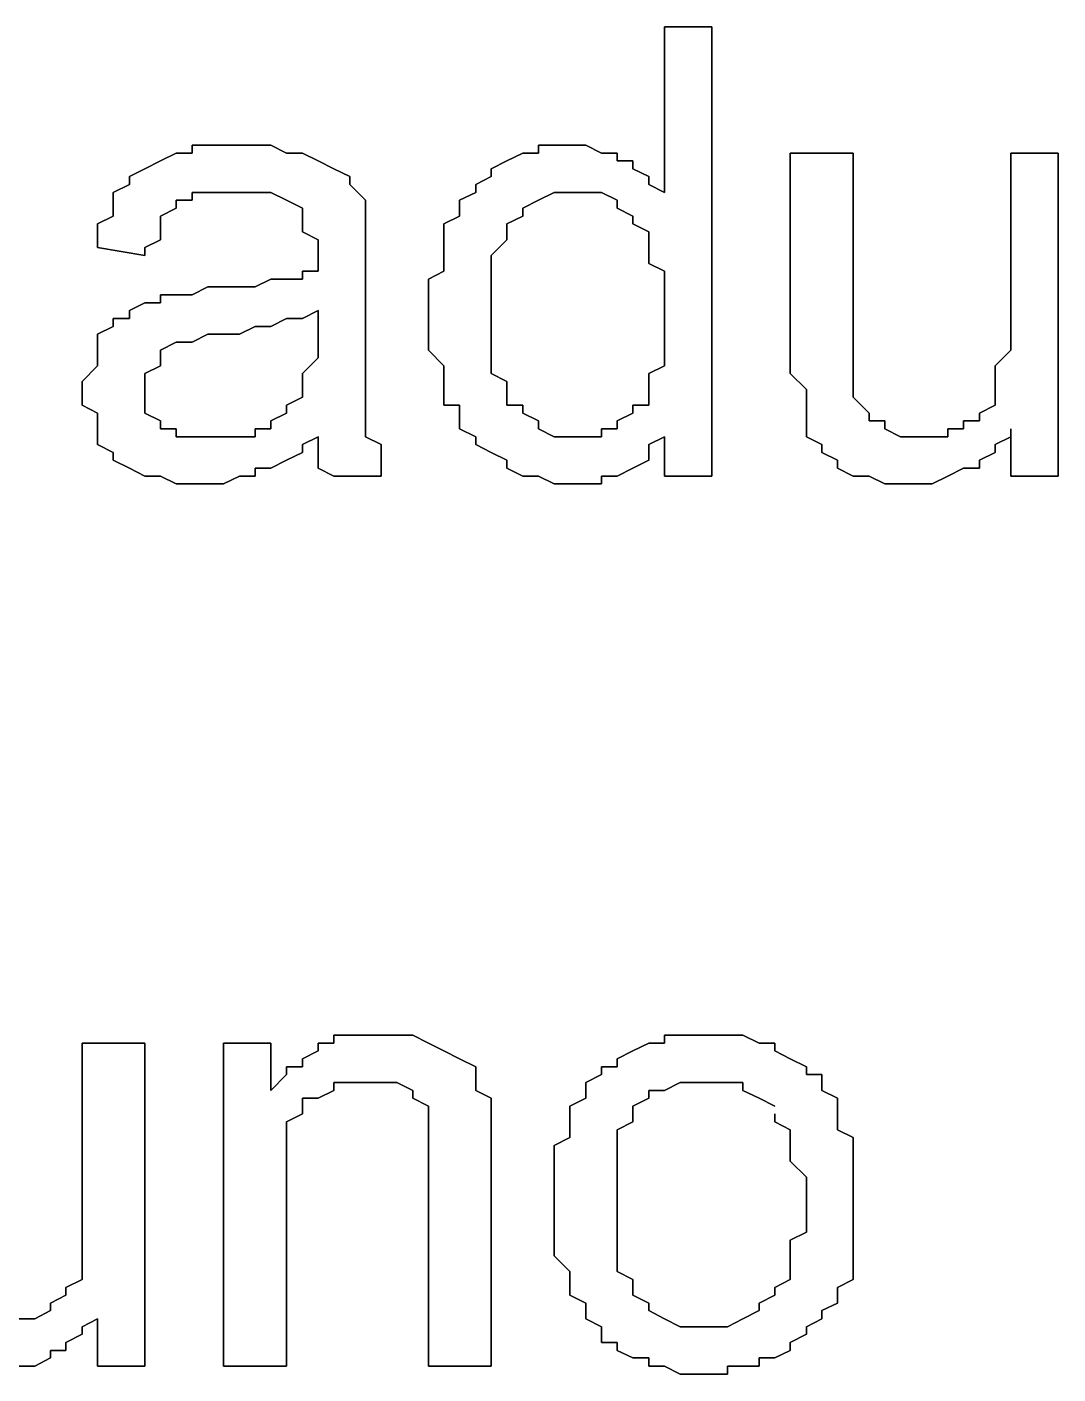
# Model space of a CAD drawing. Header units: metres. Extents: x 2.9 to 42.8, y 1.7 to 28.7.
# Drawn here: x 38.885 to 39.116, y 25.056 to 25.3577 of the extents above; entities that cross this region are included whole.
import ezdxf

# ---------------------------------------------------------------- set-up
doc = ezdxf.new("R2010")
doc.units = ezdxf.units.M
doc.layers.add('GRIS', color=8, linetype='Continuous')

msp = doc.modelspace()

# ---------------------------------------------------------------- linework, layer by layer
at = {"layer": 'GRIS', "lineweight": -3}
for points in [[(39.0384, 25.3577), (39.0278, 25.3577), (39.0384, 25.3577)], [(39.0278, 25.3577), (39.0278, 25.3206), (39.0278, 25.3577)], [(39.0384, 25.2571), (39.0384, 25.3577), (39.0384, 25.2571)], [(38.9255, 25.3312), (38.922, 25.3312), (38.9255, 25.3312)], [(38.922, 25.3312), (38.922, 25.3294), (38.922, 25.3312)], [(38.929, 25.3312), (38.9255, 25.3312), (38.929, 25.3312)], [(38.9326, 25.3312), (38.929, 25.3312), (38.9326, 25.3312)], [(38.9361, 25.3312), (38.9326, 25.3312), (38.9361, 25.3312)], [(38.9396, 25.3312), (38.9361, 25.3312), (38.9396, 25.3312)], [(38.9431, 25.3294), (38.9396, 25.3312), (38.9431, 25.3294)], [(39.0031, 25.3312), (38.9996, 25.3312), (39.0031, 25.3312)], [(38.9996, 25.3312), (38.9996, 25.3294), (38.9996, 25.3312)], [(39.0066, 25.3312), (39.0031, 25.3312), (39.0066, 25.3312)], [(39.0102, 25.3312), (39.0066, 25.3312), (39.0102, 25.3312)], [(39.0137, 25.3294), (39.0102, 25.3312), (39.0137, 25.3294)], [(38.9184, 25.3294), (38.9149, 25.3277), (38.9184, 25.3294)], [(38.922, 25.3294), (38.9184, 25.3294), (38.922, 25.3294)], [(38.9467, 25.3294), (38.9431, 25.3294), (38.9467, 25.3294)], [(38.9502, 25.3277), (38.9467, 25.3294), (38.9502, 25.3277)], [(38.9961, 25.3294), (38.9925, 25.3277), (38.9961, 25.3294)], [(38.9996, 25.3294), (38.9961, 25.3294), (38.9996, 25.3294)], [(39.0172, 25.3294), (39.0137, 25.3294), (39.0172, 25.3294)], [(39.0172, 25.3277), (39.0172, 25.3294), (39.0172, 25.3277)], [(39.0701, 25.3294), (39.056, 25.3294), (39.0701, 25.3294)], [(39.056, 25.3294), (39.056, 25.2853), (39.056, 25.3294)], [(39.0701, 25.2889), (39.0701, 25.3294), (39.0701, 25.2889)], [(39.116, 25.3294), (39.1054, 25.3294), (39.116, 25.3294)], [(39.1054, 25.3294), (39.1054, 25.2906), (39.1054, 25.3294)], [(39.116, 25.2571), (39.116, 25.3294), (39.116, 25.2571)], [(38.9114, 25.3259), (38.9079, 25.3242), (38.9114, 25.3259)], [(38.9149, 25.3277), (38.9114, 25.3259), (38.9149, 25.3277)], [(38.9537, 25.3259), (38.9502, 25.3277), (38.9537, 25.3259)], [(38.9573, 25.3242), (38.9537, 25.3259), (38.9573, 25.3242)], [(38.9925, 25.3277), (38.989, 25.3259), (38.9925, 25.3277)], [(38.989, 25.3259), (38.989, 25.3242), (38.989, 25.3259)], [(39.0207, 25.3277), (39.0172, 25.3277), (39.0207, 25.3277)], [(39.0207, 25.3259), (39.0207, 25.3277), (39.0207, 25.3259)], [(39.0243, 25.3242), (39.0207, 25.3259), (39.0243, 25.3242)], [(38.9079, 25.3224), (38.9043, 25.3206), (38.9079, 25.3224)], [(38.9079, 25.3242), (38.9079, 25.3224), (38.9079, 25.3242)], [(38.9573, 25.3224), (38.9573, 25.3242), (38.9573, 25.3224)], [(38.9608, 25.3189), (38.9573, 25.3224), (38.9608, 25.3189)], [(38.989, 25.3242), (38.9855, 25.3224), (38.989, 25.3242)], [(38.9855, 25.3224), (38.9855, 25.3206), (38.9855, 25.3224)], [(39.0243, 25.3224), (39.0243, 25.3242), (39.0243, 25.3224)], [(39.0278, 25.3206), (39.0243, 25.3224), (39.0278, 25.3206)], [(38.9043, 25.3206), (38.9043, 25.3189), (38.9043, 25.3206)], [(38.9043, 25.3189), (38.9043, 25.3153), (38.9043, 25.3189)], [(38.9184, 25.3171), (38.9184, 25.3189), (38.9184, 25.3171)], [(38.9184, 25.3189), (38.922, 25.3189), (38.9184, 25.3189)], [(38.922, 25.3189), (38.922, 25.3206), (38.922, 25.3189)], [(38.922, 25.3206), (38.9255, 25.3206), (38.922, 25.3206)], [(38.9255, 25.3206), (38.929, 25.3206), (38.9255, 25.3206)], [(38.929, 25.3206), (38.9326, 25.3206), (38.929, 25.3206)], [(38.9326, 25.3206), (38.9361, 25.3206), (38.9326, 25.3206)], [(38.9361, 25.3206), (38.9396, 25.3206), (38.9361, 25.3206)], [(38.9396, 25.3206), (38.9431, 25.3189), (38.9396, 25.3206)], [(38.9431, 25.3189), (38.9467, 25.3171), (38.9431, 25.3189)], [(38.9608, 25.3171), (38.9608, 25.3189), (38.9608, 25.3171)], [(38.9855, 25.3206), (38.9819, 25.3189), (38.9855, 25.3206)], [(38.9819, 25.3189), (38.9819, 25.3171), (38.9819, 25.3189)], [(38.9961, 25.3171), (38.9996, 25.3189), (38.9961, 25.3171)], [(38.9996, 25.3189), (39.0031, 25.3206), (38.9996, 25.3189)], [(39.0031, 25.3206), (39.0066, 25.3206), (39.0031, 25.3206)], [(39.0066, 25.3206), (39.0102, 25.3206), (39.0066, 25.3206)], [(39.0102, 25.3206), (39.0137, 25.3206), (39.0102, 25.3206)], [(39.0137, 25.3206), (39.0172, 25.3189), (39.0137, 25.3206)], [(39.0172, 25.3189), (39.0172, 25.3171), (39.0172, 25.3189)], [(38.9149, 25.3153), (38.9184, 25.3171), (38.9149, 25.3153)], [(38.9467, 25.3171), (38.9467, 25.3153), (38.9467, 25.3171)], [(38.9608, 25.3153), (38.9608, 25.3171), (38.9608, 25.3153)], [(38.9819, 25.3171), (38.9819, 25.3153), (38.9819, 25.3171)], [(38.9961, 25.3153), (38.9961, 25.3171), (38.9961, 25.3153)], [(39.0172, 25.3171), (39.0207, 25.3153), (39.0172, 25.3171)], [(38.9043, 25.3153), (38.9008, 25.3136), (38.9043, 25.3153)], [(38.9008, 25.3136), (38.9008, 25.3118), (38.9008, 25.3136)], [(38.9149, 25.3136), (38.9149, 25.3153), (38.9149, 25.3136)], [(38.9149, 25.31), (38.9149, 25.3136), (38.9149, 25.31)], [(38.9467, 25.3153), (38.9467, 25.3136), (38.9467, 25.3153)], [(38.9467, 25.3136), (38.9467, 25.3118), (38.9467, 25.3136)], [(38.9608, 25.3136), (38.9608, 25.3153), (38.9608, 25.3136)], [(38.9608, 25.3118), (38.9608, 25.3136), (38.9608, 25.3118)], [(38.9819, 25.3153), (38.9784, 25.3136), (38.9819, 25.3153)], [(38.9784, 25.3136), (38.9784, 25.3118), (38.9784, 25.3136)], [(38.9925, 25.3136), (38.9961, 25.3153), (38.9925, 25.3136)], [(38.9925, 25.3118), (38.9925, 25.3136), (38.9925, 25.3118)], [(39.0207, 25.3153), (39.0207, 25.3136), (39.0207, 25.3153)], [(39.0207, 25.3136), (39.0243, 25.3118), (39.0207, 25.3136)], [(38.9008, 25.3118), (38.9008, 25.3083), (38.9008, 25.3118)], [(38.9114, 25.3083), (38.9149, 25.31), (38.9114, 25.3083)], [(38.9467, 25.3118), (38.9502, 25.31), (38.9467, 25.3118)], [(38.9502, 25.31), (38.9502, 25.3065), (38.9502, 25.31)], [(38.9608, 25.3083), (38.9608, 25.3118), (38.9608, 25.3083)], [(38.9784, 25.3118), (38.9784, 25.31), (38.9784, 25.3118)], [(38.9784, 25.31), (38.9784, 25.3083), (38.9784, 25.31)], [(38.989, 25.3065), (38.9925, 25.31), (38.989, 25.3065)], [(38.9925, 25.31), (38.9925, 25.3118), (38.9925, 25.31)], [(39.0243, 25.3118), (39.0243, 25.31), (39.0243, 25.3118)], [(39.0243, 25.31), (39.0243, 25.3083), (39.0243, 25.31)], [(38.9008, 25.3083), (38.9114, 25.3065), (38.9008, 25.3083)], [(38.9114, 25.3065), (38.9114, 25.3083), (38.9114, 25.3065)], [(38.9608, 25.3065), (38.9608, 25.3083), (38.9608, 25.3065)], [(38.9784, 25.3083), (38.9784, 25.3047), (38.9784, 25.3083)], [(39.0243, 25.3083), (39.0243, 25.3047), (39.0243, 25.3083)], [(38.9502, 25.3065), (38.9502, 25.303), (38.9502, 25.3065)], [(38.9608, 25.303), (38.9608, 25.3065), (38.9608, 25.303)], [(38.9784, 25.3047), (38.9784, 25.303), (38.9784, 25.3047)], [(38.989, 25.3047), (38.989, 25.3065), (38.989, 25.3047)], [(38.989, 25.303), (38.989, 25.3047), (38.989, 25.303)], [(39.0243, 25.3047), (39.0278, 25.303), (39.0243, 25.3047)], [(38.9396, 25.3012), (38.9361, 25.2995), (38.9396, 25.3012)], [(38.9431, 25.3012), (38.9396, 25.3012), (38.9431, 25.3012)], [(38.9467, 25.3012), (38.9431, 25.3012), (38.9467, 25.3012)], [(38.9502, 25.303), (38.9467, 25.303), (38.9502, 25.303)], [(38.9467, 25.303), (38.9467, 25.3012), (38.9467, 25.303)], [(38.9608, 25.2871), (38.9608, 25.303), (38.9608, 25.2871)], [(38.9784, 25.303), (38.9749, 25.3012), (38.9784, 25.303)], [(38.9749, 25.3012), (38.9749, 25.2977), (38.9749, 25.3012)], [(38.989, 25.2995), (38.989, 25.303), (38.989, 25.2995)], [(39.0278, 25.303), (39.0278, 25.3012), (39.0278, 25.303)], [(39.0278, 25.3012), (39.0278, 25.2977), (39.0278, 25.3012)], [(38.9184, 25.2977), (38.9149, 25.2977), (38.9184, 25.2977)], [(38.9149, 25.2977), (38.9149, 25.2959), (38.9149, 25.2977)], [(38.922, 25.2977), (38.9184, 25.2977), (38.922, 25.2977)], [(38.9255, 25.2995), (38.922, 25.2977), (38.9255, 25.2995)], [(38.929, 25.2995), (38.9255, 25.2995), (38.929, 25.2995)], [(38.9326, 25.2995), (38.929, 25.2995), (38.9326, 25.2995)], [(38.9361, 25.2995), (38.9326, 25.2995), (38.9361, 25.2995)], [(38.9749, 25.2977), (38.9749, 25.2959), (38.9749, 25.2977)], [(38.989, 25.2977), (38.989, 25.2995), (38.989, 25.2977)], [(38.989, 25.2942), (38.989, 25.2977), (38.989, 25.2942)], [(39.0278, 25.2977), (39.0278, 25.2959), (39.0278, 25.2977)], [(38.9114, 25.2959), (38.9079, 25.2942), (38.9114, 25.2959)], [(38.9149, 25.2959), (38.9114, 25.2959), (38.9149, 25.2959)], [(38.9749, 25.2959), (38.9749, 25.2924), (38.9749, 25.2959)], [(39.0278, 25.2959), (39.0278, 25.2924), (39.0278, 25.2959)], [(38.9079, 25.2924), (38.9043, 25.2924), (38.9079, 25.2924)], [(38.9043, 25.2924), (38.9043, 25.2906), (38.9043, 25.2924)], [(38.9079, 25.2942), (38.9079, 25.2924), (38.9079, 25.2942)], [(38.9396, 25.2906), (38.9431, 25.2924), (38.9396, 25.2906)], [(38.9431, 25.2924), (38.9467, 25.2924), (38.9431, 25.2924)], [(38.9467, 25.2924), (38.9502, 25.2942), (38.9467, 25.2924)], [(38.9502, 25.2942), (38.9502, 25.2889), (38.9502, 25.2942)], [(38.9749, 25.2924), (38.9749, 25.2889), (38.9749, 25.2924)], [(38.989, 25.2924), (38.989, 25.2942), (38.989, 25.2924)], [(38.989, 25.2906), (38.989, 25.2924), (38.989, 25.2906)], [(39.0278, 25.2924), (39.0278, 25.2889), (39.0278, 25.2924)], [(38.9043, 25.2906), (38.9008, 25.2889), (38.9043, 25.2906)], [(38.9008, 25.2889), (38.9008, 25.2853), (38.9008, 25.2889)], [(38.922, 25.2871), (38.9255, 25.2889), (38.922, 25.2871)], [(38.9255, 25.2889), (38.929, 25.2889), (38.9255, 25.2889)], [(38.929, 25.2889), (38.9326, 25.2889), (38.929, 25.2889)], [(38.9326, 25.2889), (38.9361, 25.2906), (38.9326, 25.2889)], [(38.9361, 25.2906), (38.9396, 25.2906), (38.9361, 25.2906)], [(38.9502, 25.2889), (38.9502, 25.2853), (38.9502, 25.2889)], [(38.9749, 25.2889), (38.9749, 25.2871), (38.9749, 25.2889)], [(38.989, 25.2871), (38.989, 25.2906), (38.989, 25.2871)], [(39.0278, 25.2889), (39.0278, 25.2871), (39.0278, 25.2889)], [(39.0701, 25.2853), (39.0701, 25.2889), (39.0701, 25.2853)], [(39.1054, 25.2906), (39.1054, 25.2871), (39.1054, 25.2906)], [(38.9149, 25.2853), (38.9184, 25.2871), (38.9149, 25.2853)], [(38.9184, 25.2871), (38.922, 25.2871), (38.9184, 25.2871)], [(38.9608, 25.2836), (38.9608, 25.2871), (38.9608, 25.2836)], [(38.9749, 25.2871), (38.9749, 25.2853), (38.9749, 25.2871)], [(38.989, 25.2853), (38.989, 25.2871), (38.989, 25.2853)], [(39.0278, 25.2871), (39.0278, 25.2836), (39.0278, 25.2871)], [(39.1054, 25.2871), (39.1054, 25.2853), (39.1054, 25.2871)], [(38.9008, 25.2853), (38.9008, 25.2836), (38.9008, 25.2853)], [(38.9008, 25.2836), (38.9008, 25.2818), (38.9008, 25.2836)], [(38.9149, 25.2836), (38.9149, 25.2853), (38.9149, 25.2836)], [(38.9149, 25.2818), (38.9149, 25.2836), (38.9149, 25.2818)], [(38.9502, 25.2836), (38.9467, 25.2801), (38.9502, 25.2836)], [(38.9502, 25.2853), (38.9502, 25.2836), (38.9502, 25.2853)], [(38.9608, 25.2801), (38.9608, 25.2836), (38.9608, 25.2801)], [(38.9749, 25.2853), (38.9784, 25.2818), (38.9749, 25.2853)], [(38.989, 25.2818), (38.989, 25.2853), (38.989, 25.2818)], [(39.0278, 25.2836), (39.0278, 25.2818), (39.0278, 25.2836)], [(39.056, 25.2853), (39.056, 25.2818), (39.056, 25.2853)], [(39.0701, 25.2836), (39.0701, 25.2853), (39.0701, 25.2836)], [(39.0701, 25.2801), (39.0701, 25.2836), (39.0701, 25.2801)], [(39.1054, 25.2853), (39.1019, 25.2818), (39.1054, 25.2853)], [(38.9008, 25.2818), (38.8973, 25.2783), (38.9008, 25.2818)], [(38.9114, 25.2801), (38.9149, 25.2818), (38.9114, 25.2801)], [(38.9114, 25.2783), (38.9114, 25.2801), (38.9114, 25.2783)], [(38.9467, 25.2801), (38.9467, 25.2783), (38.9467, 25.2801)], [(38.9608, 25.2765), (38.9608, 25.2801), (38.9608, 25.2765)], [(38.9784, 25.2818), (38.9784, 25.2801), (38.9784, 25.2818)], [(38.9784, 25.2801), (38.9784, 25.2783), (38.9784, 25.2801)], [(38.989, 25.2801), (38.989, 25.2818), (38.989, 25.2801)], [(38.9925, 25.2783), (38.989, 25.2801), (38.9925, 25.2783)], [(39.0278, 25.2818), (39.0243, 25.2801), (39.0278, 25.2818)], [(39.0243, 25.2801), (39.0243, 25.2765), (39.0243, 25.2801)], [(39.056, 25.2818), (39.056, 25.2801), (39.056, 25.2818)], [(39.056, 25.2801), (39.0596, 25.2765), (39.056, 25.2801)], [(39.0701, 25.2783), (39.0701, 25.2801), (39.0701, 25.2783)], [(39.1019, 25.2818), (39.1019, 25.2801), (39.1019, 25.2818)], [(39.1019, 25.2801), (39.1019, 25.2783), (39.1019, 25.2801)], [(38.8973, 25.2783), (38.8973, 25.2765), (38.8973, 25.2783)], [(38.8973, 25.2765), (38.8973, 25.273), (38.8973, 25.2765)], [(38.9114, 25.2765), (38.9114, 25.2783), (38.9114, 25.2765)], [(38.9114, 25.2748), (38.9114, 25.2765), (38.9114, 25.2748)], [(38.9467, 25.2783), (38.9467, 25.2765), (38.9467, 25.2783)], [(38.9467, 25.2765), (38.9467, 25.2748), (38.9467, 25.2765)], [(38.9608, 25.2748), (38.9608, 25.2765), (38.9608, 25.2748)], [(38.9784, 25.2783), (38.9784, 25.2765), (38.9784, 25.2783)], [(38.9784, 25.2765), (38.9784, 25.273), (38.9784, 25.2765)], [(38.9925, 25.2765), (38.9925, 25.2783), (38.9925, 25.2765)], [(38.9925, 25.2748), (38.9925, 25.2765), (38.9925, 25.2748)], [(39.0243, 25.2765), (39.0243, 25.2748), (39.0243, 25.2765)], [(39.0596, 25.2765), (39.0596, 25.2748), (39.0596, 25.2765)], [(39.0701, 25.2765), (39.0701, 25.2783), (39.0701, 25.2765)], [(39.0701, 25.2748), (39.0701, 25.2765), (39.0701, 25.2748)], [(39.1019, 25.2783), (39.1019, 25.2765), (39.1019, 25.2783)], [(39.1019, 25.2765), (39.1019, 25.273), (39.1019, 25.2765)], [(38.9114, 25.2712), (38.9114, 25.2748), (38.9114, 25.2712)], [(38.9467, 25.2748), (38.9431, 25.273), (38.9467, 25.2748)], [(38.9608, 25.273), (38.9608, 25.2748), (38.9608, 25.273)], [(38.9925, 25.273), (38.9925, 25.2748), (38.9925, 25.273)], [(39.0243, 25.2748), (39.0243, 25.273), (39.0243, 25.2748)], [(39.0596, 25.2748), (39.0596, 25.273), (39.0596, 25.2748)], [(39.0737, 25.2712), (39.0701, 25.2748), (39.0737, 25.2712)], [(38.8973, 25.273), (38.9008, 25.2712), (38.8973, 25.273)], [(38.9008, 25.2712), (38.9008, 25.2695), (38.9008, 25.2712)], [(38.9149, 25.2695), (38.9114, 25.2712), (38.9149, 25.2695)], [(38.9431, 25.2712), (38.9396, 25.2695), (38.9431, 25.2712)], [(38.9431, 25.273), (38.9431, 25.2712), (38.9431, 25.273)], [(38.9608, 25.2695), (38.9608, 25.273), (38.9608, 25.2695)], [(38.9784, 25.273), (38.9819, 25.273), (38.9784, 25.273)], [(38.9819, 25.273), (38.9819, 25.2712), (38.9819, 25.273)], [(38.9819, 25.2712), (38.9819, 25.2677), (38.9819, 25.2712)], [(38.9961, 25.273), (38.9925, 25.273), (38.9961, 25.273)], [(38.9961, 25.2712), (38.9961, 25.273), (38.9961, 25.2712)], [(38.9996, 25.2695), (38.9961, 25.2712), (38.9996, 25.2695)], [(39.0207, 25.2712), (39.0172, 25.2695), (39.0207, 25.2712)], [(39.0243, 25.273), (39.0207, 25.273), (39.0243, 25.273)], [(39.0207, 25.273), (39.0207, 25.2712), (39.0207, 25.273)], [(39.0596, 25.273), (39.0596, 25.2712), (39.0596, 25.273)], [(39.0596, 25.2712), (39.0596, 25.2677), (39.0596, 25.2712)], [(39.0737, 25.2695), (39.0737, 25.2712), (39.0737, 25.2695)], [(39.1019, 25.273), (39.0984, 25.2712), (39.1019, 25.273)], [(39.0984, 25.2712), (39.0984, 25.2695), (39.0984, 25.2712)], [(38.9008, 25.2695), (38.9008, 25.2677), (38.9008, 25.2695)], [(38.9008, 25.2677), (38.9008, 25.2642), (38.9008, 25.2677)], [(38.9149, 25.2677), (38.9149, 25.2695), (38.9149, 25.2677)], [(38.9184, 25.2677), (38.9149, 25.2677), (38.9184, 25.2677)], [(38.9184, 25.2659), (38.9184, 25.2677), (38.9184, 25.2659)], [(38.9396, 25.2677), (38.9361, 25.2677), (38.9396, 25.2677)], [(38.9361, 25.2677), (38.9361, 25.2659), (38.9361, 25.2677)], [(38.9396, 25.2695), (38.9396, 25.2677), (38.9396, 25.2695)], [(38.9608, 25.2677), (38.9608, 25.2695), (38.9608, 25.2677)], [(38.9608, 25.2659), (38.9608, 25.2677), (38.9608, 25.2659)], [(38.9819, 25.2677), (38.9855, 25.2659), (38.9819, 25.2677)], [(38.9996, 25.2677), (38.9996, 25.2695), (38.9996, 25.2677)], [(39.0031, 25.2659), (38.9996, 25.2677), (39.0031, 25.2659)], [(39.0172, 25.2677), (39.0137, 25.2677), (39.0172, 25.2677)], [(39.0137, 25.2677), (39.0137, 25.2659), (39.0137, 25.2677)], [(39.0172, 25.2695), (39.0172, 25.2677), (39.0172, 25.2695)], [(39.0596, 25.2677), (39.0596, 25.2659), (39.0596, 25.2677)], [(39.0772, 25.2695), (39.0737, 25.2695), (39.0772, 25.2695)], [(39.0772, 25.2677), (39.0772, 25.2695), (39.0772, 25.2677)], [(39.0807, 25.2659), (39.0772, 25.2677), (39.0807, 25.2659)], [(39.0948, 25.2677), (39.0913, 25.2677), (39.0948, 25.2677)], [(39.0913, 25.2677), (39.0913, 25.2659), (39.0913, 25.2677)], [(39.0984, 25.2695), (39.0948, 25.2695), (39.0984, 25.2695)], [(39.0948, 25.2695), (39.0948, 25.2677), (39.0948, 25.2695)], [(39.1054, 25.2659), (39.1054, 25.2677), (39.1054, 25.2659)], [(39.1054, 25.2677), (39.1054, 25.2571), (39.1054, 25.2677)], [(38.922, 25.2659), (38.9184, 25.2659), (38.922, 25.2659)], [(38.9255, 25.2659), (38.922, 25.2659), (38.9255, 25.2659)], [(38.929, 25.2659), (38.9255, 25.2659), (38.929, 25.2659)], [(38.9326, 25.2659), (38.929, 25.2659), (38.9326, 25.2659)], [(38.9361, 25.2659), (38.9326, 25.2659), (38.9361, 25.2659)], [(38.9467, 25.2642), (38.9502, 25.2659), (38.9467, 25.2642)], [(38.9502, 25.2659), (38.9502, 25.2642), (38.9502, 25.2659)], [(38.9643, 25.2642), (38.9608, 25.2659), (38.9643, 25.2642)], [(38.9855, 25.2659), (38.9855, 25.2642), (38.9855, 25.2659)], [(39.0066, 25.2659), (39.0031, 25.2659), (39.0066, 25.2659)], [(39.0102, 25.2659), (39.0066, 25.2659), (39.0102, 25.2659)], [(39.0137, 25.2659), (39.0102, 25.2659), (39.0137, 25.2659)], [(39.0243, 25.2642), (39.0278, 25.2659), (39.0243, 25.2642)], [(39.0278, 25.2659), (39.0278, 25.2571), (39.0278, 25.2659)], [(39.0596, 25.2659), (39.0631, 25.2642), (39.0596, 25.2659)], [(39.0843, 25.2659), (39.0807, 25.2659), (39.0843, 25.2659)], [(39.0878, 25.2659), (39.0843, 25.2659), (39.0878, 25.2659)], [(39.0913, 25.2659), (39.0878, 25.2659), (39.0913, 25.2659)], [(39.1019, 25.2642), (39.1054, 25.2659), (39.1019, 25.2642)], [(38.9008, 25.2642), (38.9043, 25.2624), (38.9008, 25.2642)], [(38.9043, 25.2624), (38.9043, 25.2607), (38.9043, 25.2624)], [(38.9431, 25.2607), (38.9467, 25.2624), (38.9431, 25.2607)], [(38.9467, 25.2624), (38.9467, 25.2642), (38.9467, 25.2624)], [(38.9502, 25.2642), (38.9502, 25.2607), (38.9502, 25.2642)], [(38.9643, 25.2607), (38.9643, 25.2642), (38.9643, 25.2607)], [(38.9855, 25.2642), (38.989, 25.2624), (38.9855, 25.2642)], [(38.989, 25.2624), (38.9925, 25.2607), (38.989, 25.2624)], [(39.0243, 25.2624), (39.0243, 25.2642), (39.0243, 25.2624)], [(39.0243, 25.2607), (39.0243, 25.2624), (39.0243, 25.2607)], [(39.0631, 25.2642), (39.0631, 25.2624), (39.0631, 25.2642)], [(39.0631, 25.2624), (39.0666, 25.2607), (39.0631, 25.2624)], [(39.0984, 25.2607), (39.1019, 25.2624), (39.0984, 25.2607)], [(39.1019, 25.2624), (39.1019, 25.2642), (39.1019, 25.2624)], [(38.9043, 25.2607), (38.9079, 25.2589), (38.9043, 25.2607)], [(38.9079, 25.2589), (38.9114, 25.2571), (38.9079, 25.2589)], [(38.9361, 25.2571), (38.9361, 25.2589), (38.9361, 25.2571)], [(38.9361, 25.2589), (38.9396, 25.2589), (38.9361, 25.2589)], [(38.9396, 25.2589), (38.9431, 25.2607), (38.9396, 25.2589)], [(38.9502, 25.2607), (38.9502, 25.2589), (38.9502, 25.2607)], [(38.9502, 25.2589), (38.9537, 25.2571), (38.9502, 25.2589)], [(38.9643, 25.2589), (38.9643, 25.2607), (38.9643, 25.2589)], [(38.9643, 25.2571), (38.9643, 25.2589), (38.9643, 25.2571)], [(38.9925, 25.2607), (38.9925, 25.2589), (38.9925, 25.2607)], [(38.9925, 25.2589), (38.9961, 25.2571), (38.9925, 25.2589)], [(39.0172, 25.2571), (39.0207, 25.2589), (39.0172, 25.2571)], [(39.0207, 25.2589), (39.0243, 25.2607), (39.0207, 25.2589)], [(39.0666, 25.2607), (39.0666, 25.2589), (39.0666, 25.2607)], [(39.0666, 25.2589), (39.0701, 25.2571), (39.0666, 25.2589)], [(39.0913, 25.2571), (39.0948, 25.2589), (39.0913, 25.2571)], [(39.0948, 25.2589), (39.0984, 25.2589), (39.0948, 25.2589)], [(39.0984, 25.2589), (39.0984, 25.2607), (39.0984, 25.2589)], [(38.9114, 25.2571), (38.9149, 25.2571), (38.9114, 25.2571)], [(38.9149, 25.2571), (38.9184, 25.2554), (38.9149, 25.2571)], [(38.9184, 25.2554), (38.922, 25.2554), (38.9184, 25.2554)], [(38.922, 25.2554), (38.9255, 25.2554), (38.922, 25.2554)], [(38.9255, 25.2554), (38.929, 25.2554), (38.9255, 25.2554)], [(38.929, 25.2554), (38.9326, 25.2571), (38.929, 25.2554)], [(38.9326, 25.2571), (38.9361, 25.2571), (38.9326, 25.2571)], [(38.9537, 25.2571), (38.9643, 25.2571), (38.9537, 25.2571)], [(38.9961, 25.2571), (38.9996, 25.2571), (38.9961, 25.2571)], [(38.9996, 25.2571), (39.0031, 25.2554), (38.9996, 25.2571)], [(39.0031, 25.2554), (39.0066, 25.2554), (39.0031, 25.2554)], [(39.0066, 25.2554), (39.0102, 25.2554), (39.0066, 25.2554)], [(39.0102, 25.2554), (39.0137, 25.2554), (39.0102, 25.2554)], [(39.0137, 25.2554), (39.0137, 25.2571), (39.0137, 25.2554)], [(39.0137, 25.2571), (39.0172, 25.2571), (39.0137, 25.2571)], [(39.0278, 25.2571), (39.0384, 25.2571), (39.0278, 25.2571)], [(39.0701, 25.2571), (39.0737, 25.2571), (39.0701, 25.2571)], [(39.0737, 25.2571), (39.0772, 25.2554), (39.0737, 25.2571)], [(39.0772, 25.2554), (39.0807, 25.2554), (39.0772, 25.2554)], [(39.0807, 25.2554), (39.0843, 25.2554), (39.0807, 25.2554)], [(39.0843, 25.2554), (39.0878, 25.2554), (39.0843, 25.2554)], [(39.0878, 25.2554), (39.0913, 25.2571), (39.0878, 25.2554)], [(39.1054, 25.2571), (39.116, 25.2571), (39.1054, 25.2571)], [(38.9573, 25.1319), (38.9537, 25.1319), (38.9573, 25.1319)], [(38.9537, 25.1319), (38.9537, 25.1301), (38.9537, 25.1319)], [(38.9608, 25.1319), (38.9573, 25.1319), (38.9608, 25.1319)], [(38.9643, 25.1319), (38.9608, 25.1319), (38.9643, 25.1319)], [(38.9678, 25.1319), (38.9643, 25.1319), (38.9678, 25.1319)], [(38.9714, 25.1319), (38.9678, 25.1319), (38.9714, 25.1319)], [(38.9749, 25.1301), (38.9714, 25.1319), (38.9749, 25.1301)], [(39.0313, 25.1319), (39.0278, 25.1319), (39.0313, 25.1319)], [(39.0278, 25.1319), (39.0278, 25.1301), (39.0278, 25.1319)], [(39.0349, 25.1319), (39.0313, 25.1319), (39.0349, 25.1319)], [(39.0384, 25.1319), (39.0349, 25.1319), (39.0384, 25.1319)], [(39.0419, 25.1319), (39.0384, 25.1319), (39.0419, 25.1319)], [(39.0454, 25.1319), (39.0419, 25.1319), (39.0454, 25.1319)], [(39.049, 25.1301), (39.0454, 25.1319), (39.049, 25.1301)], [(38.9114, 25.1301), (38.8973, 25.1301), (38.9114, 25.1301)], [(38.8973, 25.1301), (38.8973, 25.0913), (38.8973, 25.1301)], [(38.9114, 25.0578), (38.9114, 25.1301), (38.9114, 25.0578)], [(38.9396, 25.1301), (38.929, 25.1301), (38.9396, 25.1301)], [(38.929, 25.1301), (38.929, 25.0578), (38.929, 25.1301)], [(38.9396, 25.1195), (38.9396, 25.1301), (38.9396, 25.1195)], [(38.9537, 25.1301), (38.9502, 25.1301), (38.9537, 25.1301)], [(38.9502, 25.1301), (38.9502, 25.1284), (38.9502, 25.1301)], [(38.9784, 25.1284), (38.9749, 25.1301), (38.9784, 25.1284)], [(39.0243, 25.1301), (39.0207, 25.1284), (39.0243, 25.1301)], [(39.0278, 25.1301), (39.0243, 25.1301), (39.0278, 25.1301)], [(39.0525, 25.1301), (39.049, 25.1301), (39.0525, 25.1301)], [(39.0525, 25.1284), (39.0525, 25.1301), (39.0525, 25.1284)], [(38.9502, 25.1284), (38.9467, 25.1266), (38.9502, 25.1284)], [(38.9467, 25.1266), (38.9467, 25.1248), (38.9467, 25.1266)], [(38.9819, 25.1266), (38.9784, 25.1284), (38.9819, 25.1266)], [(38.9855, 25.1248), (38.9819, 25.1266), (38.9855, 25.1248)], [(39.0207, 25.1284), (39.0172, 25.1266), (39.0207, 25.1284)], [(39.0172, 25.1266), (39.0172, 25.1248), (39.0172, 25.1266)], [(39.056, 25.1266), (39.0525, 25.1284), (39.056, 25.1266)], [(39.0596, 25.1248), (39.056, 25.1266), (39.0596, 25.1248)], [(38.9431, 25.1231), (38.9396, 25.1195), (38.9431, 25.1231)], [(38.9467, 25.1248), (38.9431, 25.1248), (38.9467, 25.1248)], [(38.9431, 25.1248), (38.9431, 25.1231), (38.9431, 25.1248)], [(38.9855, 25.1231), (38.9855, 25.1248), (38.9855, 25.1231)], [(38.9855, 25.1213), (38.9855, 25.1231), (38.9855, 25.1213)], [(39.0137, 25.1231), (39.0102, 25.1213), (39.0137, 25.1231)], [(39.0172, 25.1248), (39.0137, 25.1248), (39.0172, 25.1248)], [(39.0137, 25.1248), (39.0137, 25.1231), (39.0137, 25.1248)], [(39.0596, 25.1231), (39.0596, 25.1248), (39.0596, 25.1231)], [(39.0631, 25.1231), (39.0596, 25.1231), (39.0631, 25.1231)], [(39.0631, 25.1213), (39.0631, 25.1231), (39.0631, 25.1213)], [(38.9537, 25.1195), (38.9537, 25.1213), (38.9537, 25.1195)], [(38.9537, 25.1213), (38.9573, 25.1213), (38.9537, 25.1213)], [(38.9573, 25.1213), (38.9608, 25.1213), (38.9573, 25.1213)], [(38.9608, 25.1213), (38.9643, 25.1213), (38.9608, 25.1213)], [(38.9643, 25.1213), (38.9678, 25.1213), (38.9643, 25.1213)], [(38.9678, 25.1213), (38.9714, 25.1195), (38.9678, 25.1213)], [(38.9855, 25.1195), (38.9855, 25.1213), (38.9855, 25.1195)], [(39.0102, 25.1213), (39.0102, 25.1195), (39.0102, 25.1213)], [(39.0278, 25.1195), (39.0313, 25.1213), (39.0278, 25.1195)], [(39.0313, 25.1213), (39.0349, 25.1213), (39.0313, 25.1213)], [(39.0349, 25.1213), (39.0384, 25.1213), (39.0349, 25.1213)], [(39.0384, 25.1213), (39.0419, 25.1213), (39.0384, 25.1213)], [(39.0419, 25.1213), (39.0454, 25.1213), (39.0419, 25.1213)], [(39.0454, 25.1213), (39.0454, 25.1195), (39.0454, 25.1213)], [(39.0631, 25.1195), (39.0631, 25.1213), (39.0631, 25.1195)], [(38.9467, 25.116), (38.9467, 25.1178), (38.9467, 25.116)], [(38.9467, 25.1178), (38.9502, 25.1178), (38.9467, 25.1178)], [(38.9502, 25.1178), (38.9537, 25.1195), (38.9502, 25.1178)], [(38.9714, 25.1195), (38.9714, 25.1178), (38.9714, 25.1195)], [(38.9714, 25.1178), (38.9749, 25.116), (38.9714, 25.1178)], [(38.989, 25.1178), (38.9855, 25.1195), (38.989, 25.1178)], [(38.989, 25.1143), (38.989, 25.1178), (38.989, 25.1143)], [(39.0102, 25.1178), (39.0066, 25.116), (39.0102, 25.1178)], [(39.0102, 25.1195), (39.0102, 25.1178), (39.0102, 25.1195)], [(39.0207, 25.116), (39.0243, 25.1178), (39.0207, 25.116)], [(39.0243, 25.1178), (39.0243, 25.1195), (39.0243, 25.1178)], [(39.0243, 25.1195), (39.0278, 25.1195), (39.0243, 25.1195)], [(39.0454, 25.1195), (39.049, 25.1178), (39.0454, 25.1195)], [(39.049, 25.1178), (39.0525, 25.116), (39.049, 25.1178)], [(39.0666, 25.1178), (39.0631, 25.1195), (39.0666, 25.1178)], [(39.0666, 25.116), (39.0666, 25.1178), (39.0666, 25.116)], [(38.9431, 25.1125), (38.9467, 25.1143), (38.9431, 25.1125)], [(38.9467, 25.1143), (38.9467, 25.116), (38.9467, 25.1143)], [(38.9749, 25.116), (38.9749, 25.1143), (38.9749, 25.116)], [(38.9749, 25.1143), (38.9749, 25.1125), (38.9749, 25.1143)], [(38.989, 25.1125), (38.989, 25.1143), (38.989, 25.1125)], [(39.0066, 25.116), (39.0066, 25.1143), (39.0066, 25.116)], [(39.0066, 25.1143), (39.0066, 25.1125), (39.0066, 25.1143)], [(39.0207, 25.1143), (39.0207, 25.116), (39.0207, 25.1143)], [(39.0207, 25.1125), (39.0207, 25.1143), (39.0207, 25.1125)], [(39.0525, 25.1143), (39.0525, 25.1125), (39.0525, 25.1143)], [(39.0666, 25.1143), (39.0666, 25.116), (39.0666, 25.1143)], [(39.0666, 25.1107), (39.0666, 25.1143), (39.0666, 25.1107)], [(38.9431, 25.1107), (38.9431, 25.1125), (38.9431, 25.1107)], [(38.9431, 25.1072), (38.9431, 25.1107), (38.9431, 25.1072)], [(38.9749, 25.1125), (38.9749, 25.1107), (38.9749, 25.1125)], [(38.9749, 25.1107), (38.9749, 25.1072), (38.9749, 25.1107)], [(38.989, 25.1107), (38.989, 25.1125), (38.989, 25.1107)], [(38.989, 25.109), (38.989, 25.1107), (38.989, 25.109)], [(39.0066, 25.1125), (39.0066, 25.109), (39.0066, 25.1125)], [(39.0172, 25.1107), (39.0207, 25.1125), (39.0172, 25.1107)], [(39.0172, 25.1072), (39.0172, 25.1107), (39.0172, 25.1072)], [(39.0525, 25.1125), (39.056, 25.1107), (39.0525, 25.1125)], [(39.056, 25.1107), (39.056, 25.109), (39.056, 25.1107)], [(39.0701, 25.109), (39.0666, 25.1107), (39.0701, 25.109)], [(38.989, 25.1054), (38.989, 25.109), (38.989, 25.1054)], [(39.0066, 25.109), (39.0031, 25.1072), (39.0066, 25.109)], [(39.056, 25.109), (39.056, 25.1072), (39.056, 25.109)], [(39.0701, 25.1072), (39.0701, 25.109), (39.0701, 25.1072)], [(38.9431, 25.1054), (38.9431, 25.1072), (38.9431, 25.1054)], [(38.9431, 25.1019), (38.9431, 25.1054), (38.9431, 25.1019)], [(38.9749, 25.1072), (38.9749, 25.1054), (38.9749, 25.1072)], [(38.9749, 25.1054), (38.9749, 25.1019), (38.9749, 25.1054)], [(38.989, 25.1019), (38.989, 25.1054), (38.989, 25.1019)], [(39.0031, 25.1072), (39.0031, 25.1054), (39.0031, 25.1072)], [(39.0031, 25.1054), (39.0031, 25.1019), (39.0031, 25.1054)], [(39.0172, 25.1054), (39.0172, 25.1072), (39.0172, 25.1054)], [(39.0172, 25.1037), (39.0172, 25.1054), (39.0172, 25.1037)], [(39.056, 25.1072), (39.056, 25.1054), (39.056, 25.1072)], [(39.056, 25.1054), (39.056, 25.1037), (39.056, 25.1054)], [(39.0701, 25.1037), (39.0701, 25.1072), (39.0701, 25.1037)], [(38.9431, 25.1001), (38.9431, 25.1019), (38.9431, 25.1001)], [(38.9749, 25.1019), (38.9749, 25.0578), (38.9749, 25.1019)], [(38.989, 25.0578), (38.989, 25.1019), (38.989, 25.0578)], [(39.0031, 25.1019), (39.0031, 25.1001), (39.0031, 25.1019)], [(39.0172, 25.1001), (39.0172, 25.1037), (39.0172, 25.1001)], [(39.056, 25.1037), (39.0596, 25.1001), (39.056, 25.1037)], [(39.0701, 25.1019), (39.0701, 25.1037), (39.0701, 25.1019)], [(39.0701, 25.1001), (39.0701, 25.1019), (39.0701, 25.1001)], [(38.9431, 25.0984), (38.9431, 25.1001), (38.9431, 25.0984)], [(39.0031, 25.1001), (39.0031, 25.0966), (39.0031, 25.1001)], [(39.0172, 25.0984), (39.0172, 25.1001), (39.0172, 25.0984)], [(39.0596, 25.1001), (39.0596, 25.0984), (39.0596, 25.1001)], [(39.0701, 25.0966), (39.0701, 25.1001), (39.0701, 25.0966)], [(38.9431, 25.0578), (38.9431, 25.0984), (38.9431, 25.0578)], [(39.0031, 25.0966), (39.0031, 25.0948), (39.0031, 25.0966)], [(39.0172, 25.0948), (39.0172, 25.0984), (39.0172, 25.0948)], [(39.0596, 25.0984), (39.0596, 25.0948), (39.0596, 25.0984)], [(39.0701, 25.0948), (39.0701, 25.0966), (39.0701, 25.0948)], [(39.0031, 25.0948), (39.0031, 25.0913), (39.0031, 25.0948)], [(39.0172, 25.0913), (39.0172, 25.0948), (39.0172, 25.0913)], [(39.0596, 25.0948), (39.0596, 25.0931), (39.0596, 25.0948)], [(39.0596, 25.0931), (39.0596, 25.0913), (39.0596, 25.0931)], [(39.0701, 25.0931), (39.0701, 25.0948), (39.0701, 25.0931)], [(39.0701, 25.0896), (39.0701, 25.0931), (39.0701, 25.0896)], [(38.8973, 25.0913), (38.8973, 25.0896), (38.8973, 25.0913)], [(38.8973, 25.0896), (38.8973, 25.086), (38.8973, 25.0896)], [(39.0031, 25.0913), (39.0031, 25.0896), (39.0031, 25.0913)], [(39.0031, 25.0896), (39.0031, 25.086), (39.0031, 25.0896)], [(39.0172, 25.0896), (39.0172, 25.0913), (39.0172, 25.0896)], [(39.0172, 25.086), (39.0172, 25.0896), (39.0172, 25.086)], [(39.0596, 25.0913), (39.0596, 25.0878), (39.0596, 25.0913)], [(39.0701, 25.0878), (39.0701, 25.0896), (39.0701, 25.0878)], [(39.0596, 25.0878), (39.056, 25.086), (39.0596, 25.0878)], [(39.0701, 25.0843), (39.0701, 25.0878), (39.0701, 25.0843)], [(38.8973, 25.086), (38.8973, 25.0843), (38.8973, 25.086)], [(38.8973, 25.0843), (38.8973, 25.0807), (38.8973, 25.0843)], [(39.0031, 25.086), (39.0031, 25.0843), (39.0031, 25.086)], [(39.0031, 25.0843), (39.0031, 25.0825), (39.0031, 25.0843)], [(39.0172, 25.0843), (39.0172, 25.086), (39.0172, 25.0843)], [(39.0172, 25.0807), (39.0172, 25.0843), (39.0172, 25.0807)], [(39.056, 25.086), (39.056, 25.0825), (39.056, 25.086)], [(39.0701, 25.0825), (39.0701, 25.0843), (39.0701, 25.0825)], [(38.8973, 25.0807), (38.8973, 25.079), (38.8973, 25.0807)], [(39.0031, 25.0825), (39.0066, 25.079), (39.0031, 25.0825)], [(39.0172, 25.079), (39.0172, 25.0807), (39.0172, 25.079)], [(39.056, 25.0825), (39.056, 25.0807), (39.056, 25.0825)], [(39.056, 25.0807), (39.056, 25.079), (39.056, 25.0807)], [(39.0701, 25.0807), (39.0701, 25.0825), (39.0701, 25.0807)], [(39.0701, 25.0772), (39.0701, 25.0807), (39.0701, 25.0772)], [(38.8973, 25.079), (38.8973, 25.0772), (38.8973, 25.079)], [(39.0066, 25.079), (39.0066, 25.0772), (39.0066, 25.079)], [(39.0207, 25.0772), (39.0172, 25.079), (39.0207, 25.0772)], [(39.056, 25.079), (39.056, 25.0772), (39.056, 25.079)], [(38.8973, 25.0772), (38.8937, 25.0754), (38.8973, 25.0772)], [(38.8937, 25.0754), (38.8937, 25.0737), (38.8937, 25.0754)], [(39.0066, 25.0772), (39.0066, 25.0754), (39.0066, 25.0772)], [(39.0066, 25.0754), (39.0066, 25.0737), (39.0066, 25.0754)], [(39.0207, 25.0754), (39.0207, 25.0772), (39.0207, 25.0754)], [(39.0207, 25.0737), (39.0207, 25.0754), (39.0207, 25.0737)], [(39.056, 25.0772), (39.0525, 25.0754), (39.056, 25.0772)], [(39.0525, 25.0754), (39.0525, 25.0737), (39.0525, 25.0754)], [(39.0666, 25.0754), (39.0701, 25.0772), (39.0666, 25.0754)], [(39.0666, 25.0737), (39.0666, 25.0754), (39.0666, 25.0737)], [(38.8937, 25.0737), (38.8902, 25.0719), (38.8937, 25.0737)], [(38.8902, 25.0719), (38.8902, 25.0702), (38.8902, 25.0719)], [(39.0066, 25.0737), (39.0102, 25.0719), (39.0066, 25.0737)], [(39.0102, 25.0719), (39.0102, 25.0702), (39.0102, 25.0719)], [(39.0243, 25.0719), (39.0207, 25.0737), (39.0243, 25.0719)], [(39.0243, 25.0702), (39.0243, 25.0719), (39.0243, 25.0702)], [(39.0525, 25.0737), (39.049, 25.0719), (39.0525, 25.0737)], [(39.049, 25.0719), (39.049, 25.0702), (39.049, 25.0719)], [(39.0631, 25.0702), (39.0666, 25.0719), (39.0631, 25.0702)], [(39.0666, 25.0719), (39.0666, 25.0737), (39.0666, 25.0719)], [(38.8867, 25.0684), (38.8832, 25.0684), (38.8867, 25.0684)], [(38.8902, 25.0702), (38.8867, 25.0684), (38.8902, 25.0702)], [(38.8973, 25.0666), (38.9008, 25.0684), (38.8973, 25.0666)], [(38.9008, 25.0684), (38.9008, 25.0578), (38.9008, 25.0684)], [(39.0102, 25.0702), (39.0102, 25.0684), (39.0102, 25.0702)], [(39.0102, 25.0684), (39.0137, 25.0666), (39.0102, 25.0684)], [(39.0278, 25.0684), (39.0243, 25.0702), (39.0278, 25.0684)], [(39.0313, 25.0666), (39.0278, 25.0684), (39.0313, 25.0666)], [(39.0454, 25.0684), (39.0419, 25.0666), (39.0454, 25.0684)], [(39.049, 25.0702), (39.0454, 25.0684), (39.049, 25.0702)], [(39.0596, 25.0666), (39.0631, 25.0684), (39.0596, 25.0666)], [(39.0631, 25.0684), (39.0631, 25.0702), (39.0631, 25.0684)], [(38.8973, 25.0649), (38.8973, 25.0666), (38.8973, 25.0649)], [(39.0137, 25.0666), (39.0137, 25.0649), (39.0137, 25.0666)], [(39.0349, 25.0666), (39.0313, 25.0666), (39.0349, 25.0666)], [(39.0384, 25.0666), (39.0349, 25.0666), (39.0384, 25.0666)], [(39.0419, 25.0666), (39.0384, 25.0666), (39.0419, 25.0666)], [(39.0596, 25.0649), (39.0596, 25.0666), (39.0596, 25.0649)], [(38.8937, 25.0631), (38.8973, 25.0649), (38.8937, 25.0631)], [(38.8937, 25.0613), (38.8937, 25.0631), (38.8937, 25.0613)], [(39.0137, 25.0649), (39.0137, 25.0631), (39.0137, 25.0649)], [(39.0137, 25.0631), (39.0172, 25.0631), (39.0137, 25.0631)], [(39.0172, 25.0631), (39.0172, 25.0613), (39.0172, 25.0631)], [(39.056, 25.0631), (39.0596, 25.0649), (39.056, 25.0631)], [(39.056, 25.0613), (39.056, 25.0631), (39.056, 25.0613)], [(38.8867, 25.0578), (38.8902, 25.0596), (38.8867, 25.0578)], [(38.8902, 25.0596), (38.8902, 25.0613), (38.8902, 25.0596)], [(38.8902, 25.0613), (38.8937, 25.0613), (38.8902, 25.0613)], [(39.0172, 25.0613), (39.0207, 25.0596), (39.0172, 25.0613)], [(39.0207, 25.0596), (39.0243, 25.0596), (39.0207, 25.0596)], [(39.0243, 25.0596), (39.0243, 25.0578), (39.0243, 25.0596)], [(39.049, 25.0578), (39.049, 25.0596), (39.049, 25.0578)], [(39.049, 25.0596), (39.0525, 25.0596), (39.049, 25.0596)], [(39.0525, 25.0596), (39.056, 25.0613), (39.0525, 25.0596)], [(38.8832, 25.0578), (38.8867, 25.0578), (38.8832, 25.0578)], [(38.9008, 25.0578), (38.9114, 25.0578), (38.9008, 25.0578)], [(38.929, 25.0578), (38.9431, 25.0578), (38.929, 25.0578)], [(38.9749, 25.0578), (38.989, 25.0578), (38.9749, 25.0578)], [(39.0243, 25.0578), (39.0278, 25.0578), (39.0243, 25.0578)], [(39.0278, 25.0578), (39.0313, 25.056), (39.0278, 25.0578)], [(39.0419, 25.056), (39.0419, 25.0578), (39.0419, 25.056)], [(39.0419, 25.0578), (39.0454, 25.0578), (39.0419, 25.0578)], [(39.0454, 25.0578), (39.049, 25.0578), (39.0454, 25.0578)], [(39.0313, 25.056), (39.0349, 25.056), (39.0313, 25.056)], [(39.0349, 25.056), (39.0384, 25.056), (39.0349, 25.056)], [(39.0384, 25.056), (39.0419, 25.056), (39.0384, 25.056)]]:
    msp.add_lwpolyline(points, dxfattribs=at)

doc.saveas('drawing.dxf')
